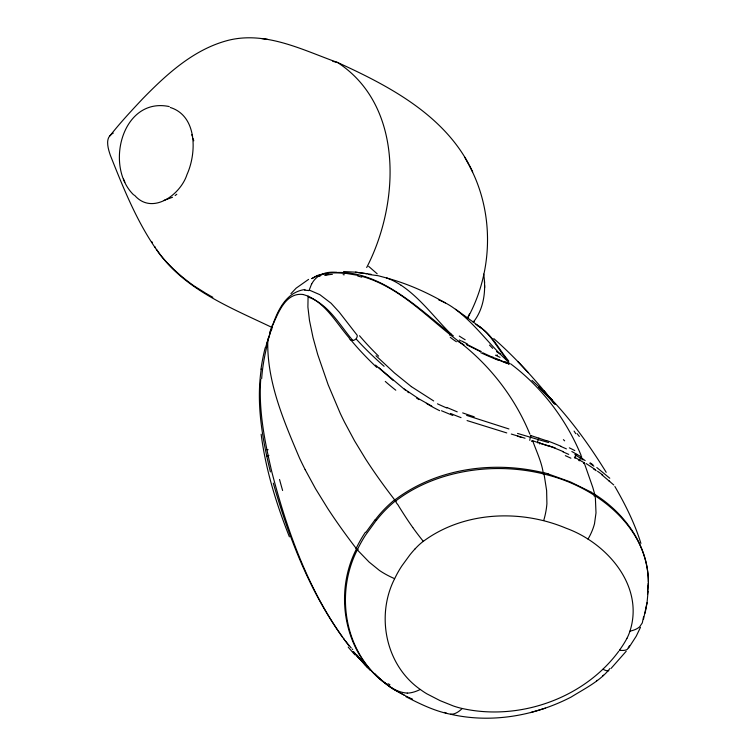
<?xml version="1.0" encoding="UTF-8"?>
<svg xmlns="http://www.w3.org/2000/svg" width="756" height="756" viewBox="0 0 756 756"><rect width="100%" height="100%" fill="white"/><g stroke="black" fill="none" stroke-linecap="round" stroke-linejoin="round"><path stroke-width="1.13" d="M648.365 583.793C648.865 528.69 599.404 489.179 550.141 475.656C516.424 466.131 480.013 466.121 446.342 475.845C428.624 481.014 411.633 489.009 396.843 500.113C393.81 501.521 398.261 504.309 398.875 506.388C403.345 513.532 407.881 520.629 412.776 527.49M648.213 583.216L647.523 594.433M648.175 584.728L647.561 592.364M483.67 274.088C486.231 290.559 483.944 308.939 473.228 322.273L474.418 320.875M260.716 379.465C258.495 410.631 264.761 441.636 271.801 471.82C287.705 533.282 310.055 594.896 348.922 645.775M648.072 591.589L647.06 602.674L643.45 619.41M643.602 616.65L642.288 622.916L639.756 626.677A39.841 19.24 19.6 0 1 630.013 631.109L629.332 632.933A50.425 39.189 -27.5 0 1 626.951 638.319M302.693 294.509A106.681 46.069 -69.6 0 1 304.016 294.764L308.089 296.135L307.9 307.04L309.478 320.44L313.031 337.592L317.718 354.536L328.142 384.719L340.153 413.126A570.969 190.408 36.6 0 0 344.547 422.188L354.573 440.88L365.658 459.09A457.578 152.57 36.6 0 0 394.812 500.037L395.832 501.426M609.856 668.587C600.34 680.976 584.36 688.81 571.149 697.051C534.416 716.055 491.079 723.511 450.481 714.222C434.747 711.179 420.119 703.959 405.944 696.711M261.255 369.06C256.123 403.524 262.228 438.442 270.412 471.914M543.441 474.588C542.137 462.974 536.628 451.833 532.668 440.776L531.997 440.578A4.356 1.323 -73.3 0 1 531.506 441.4M645.123 613.154L647.06 602.674M271.064 330.23L268.106 339.992A294.424 98.186 36.6 0 0 267.737 343.158C267.529 383.405 284.086 421.678 299.527 458.098A574.21 191.523 36.6 0 0 305.178 469.646M629.54 645.577L627.367 649.3A39.841 13.287 36.6 0 1 619.523 650.217M265.554 347.533C272.604 326.29 278.851 293.111 305.037 289.491M266.452 344.925L268.616 337.261M629.946 631.156C644.566 585.853 606.728 542.893 566.112 528.227C520.1 508.816 462.634 511.443 422.15 542.203A50.822 39.492 -27.5 0 0 417.34 546.531L416.386 547.514A91.382 71.017 -27.5 0 0 414.874 549.111M269.684 333.472L270.261 331.969M594.169 496.059L594.774 494.386L592.78 487.365L584.18 462.748M272.85 324.929C278.369 312.483 285.815 292.525 302.712 294.443M640.464 627.376L636.24 636.183L628.642 647.968M376.394 520.175L365.564 535.097A127.433 99.036 -27.5 0 0 357.295 549.895C334.719 593.951 344.566 653.052 385.163 683.169M467.879 317.331L469.589 313.655M305.15 469.627L315.517 488.688L327.735 508.486A494.622 164.988 36.6 0 0 356.53 548.847C333.245 593.885 344.16 654.592 386.703 684.36L388.669 683.849M366.679 267.529C399.631 203.959 404.299 106.01 337.554 62.483C303.005 50.17 266.282 30.92 228.463 40.266C194.141 49.045 167.029 73.861 142.912 98.526C131.128 111.037 119.353 123.672 108.826 137.261C108.004 138.858 107.664 140.663 107.635 142.459C107.598 146.9 108.968 151.2 110.367 155.367C124.041 189.737 138.027 224.806 160.13 254.706A73.256 26.772 38 0 0 168.134 263.74L173.54 269.127A67.917 24.825 38 0 0 193.886 285.815L205.764 293.262M467.784 317.785C493.318 271.262 494.433 211.973 469.041 165.186M626.951 638.319L626.648 638.896A94.377 73.341 -27.5 0 1 621.262 647.656L619.476 650.245M271.206 329.947L271.659 329.115M311.623 283.963L309.213 290.058L319.854 294.67L331.081 303.241L339.264 312.181L357.201 335.267A4.356 3.667 -39.8 0 1 353.827 340.238A4.356 3.667 -39.8 0 1 349.14 337.866C336.496 323.19 326.384 304.479 308.117 296.154M365.8 532.46L374.985 519.882M618.786 651.199C583.641 698.903 518.134 721.555 460.782 708.164A103.856 80.712 -27.5 0 1 453.439 706.01L440.049 700.623L426.885 693.838A104.328 81.081 -27.5 0 1 420.894 689.878C385.56 665.715 375.477 615.384 394.991 578.019A100.765 78.312 -27.5 0 1 401.852 565.923L409.846 554.961A98.667 76.677 -27.5 0 1 414.864 549.102M626.223 651.237L611.075 668.408M109.724 135.872L112.228 133.68M290.928 293.697L296.125 288.168L308.58 279.38M596.427 680.891L597.164 680.305M602.598 675.921L603.543 675.174M175.146 195.558L176.8 194.254M394.745 500.018C436.581 468.257 493.366 460.574 543.696 472.774M312.086 278.595L312.578 278.274M311.689 278.586L317.69 275.392L325.061 273.294A132.243 44.103 36.6 0 0 321.48 274.598M313.069 277.962L314.052 277.357M449.442 335.078L451.02 334.095L453.326 335.853M314.553 277.065L315.545 276.526M319.873 275.411L321.48 274.598M172.529 197.259L164.071 200.331M316.055 276.261C368.607 259.024 413.494 304.281 451.02 334.095C434.492 317.756 420.648 298.374 401.162 285.286M112.738 133.396L113.277 133.141M319.334 276.271L320.308 275.949M530.561 712.587L545.426 708.145M325.921 274.683L328.321 274.39M332.753 272.604L345.738 273.332L357.824 275.335M407.295 693.082C395.171 692.458 385.465 683.783 376.998 675.883M450.481 714.222L453.184 714.042A39.841 18.909 -75.7 0 0 462.162 708.533M343.545 271.546L355.471 272.16L371.196 274.334M368.607 274.437L378.151 275.713L386.751 278.028M343.148 274.674L344.292 274.787M332.791 61.349L337.554 62.483C390.351 86.505 447.165 116.547 472.661 171.914M261.481 38.518L267.652 39.388M355.471 272.16L367.142 273.776M170.27 107.465C197.363 115.933 196.758 153.024 186.987 174.532C180.561 194.774 152.088 215.649 134.521 195.209M169.249 106.568C122.189 96.626 104.271 166.537 133.718 194.944M361.812 276.318C400.16 287.044 427.575 317.983 458.457 341.154C489.945 365.29 514.864 397.476 529.918 434.218M548.062 473.908L570.449 481.95L591.211 492.175M387.242 278.199C407.616 283.68 427.064 292.449 445.331 302.929M530.428 435.409L546.503 440.72M508.93 428.964L466.613 415.394M517.425 436.155L521.12 437.28M532.668 440.776L548.072 445.908M506.747 432.923L467.066 420.572M508.901 363.806L508.334 363.627M447.042 713.484L444.566 712.398M504.441 361.595L507.947 362.729L508.656 362.124M506.926 363.107L497.977 359.355M452.797 415.441L441.504 410.763M457.219 411.85L446.72 407.418M560.725 446.38L566.414 448.894M562.833 451.795L568.739 454.403M492.732 357.078L493.385 357.361M272.547 327.717C230.826 307.673 183.226 289.321 156.445 249.31M411.699 698.771L412.483 699.12M475.911 324.513L476.403 324.74M410.149 698.062L410.924 698.412M480.051 351.398L466.499 344.698M408.59 697.334L409.374 697.693M407.04 696.578L407.815 696.956M405.49 695.822L406.265 696.2M477.811 325.921C491.835 333.746 498.658 349.206 508.722 361.009M571.838 451.502L581.874 457.21M574.362 457.106L584.482 462.937A4.356 3.043 -57.1 0 1 583.566 463.579M403.213 694.528L403.978 694.925M404.715 695.435L395.7 690.502A134.54 104.555 -27.5 0 1 387.422 684.927M431.799 406.123L418.758 398.762L404.271 389.009M476.885 324.967C490.436 332.933 497.127 348.006 506.936 359.676M401.691 693.743L402.447 694.14M313.466 299.253C330.826 308.202 340.559 326.091 352.797 340.436M400.935 693.337L394.292 689.548M466.225 344.008L477.82 349.886A25.666 2.362 25.3 0 0 481.288 351.54M356.511 548.837L358.06 549.678M433.67 400.945L411.415 386.666M212.833 297.288L210.244 295.832M209.592 295.464L206.407 293.64M460.914 340.956L459.374 340.002M416.575 398.062L419.013 399.64M368.626 266.329L377.197 273.823M594.774 494.386C624.74 513.211 648.317 545.577 648.365 581.997M593.573 468.928L596.219 470.742M455.566 309.242L481.827 328.274M590.143 462.823L592.94 464.77M407.314 391.608L408.807 392.695M596.824 467.539L609.79 478.236M601.521 474.522L613.768 484.965M411.311 386.59L394.434 372.935L375.997 355.764M405.5 390.257L378.945 367.756M386.212 683.991L385.239 683.235M393.385 380.608L375.534 365.101M510.565 363.768C541.901 387.308 566.282 419.382 581.184 455.594M493.762 338.584C516.121 358.193 536.042 380.419 554.545 403.666M531.978 380.362C561.613 406.719 585.446 438.716 606.199 472.33M547.051 395.19L552.286 400.34L538.669 386.779L553.08 402.173M376.582 675.477L374.522 673.388M357.909 656L357.021 655.055M528.255 372.642L517.765 361.462M359.421 658.618L370.223 670.109L353.288 651.653L367.87 667.775L356.445 655.395M357.323 549.895L369.117 562.067L379.465 570.468A39.841 17.303 26 0 0 394.556 578.623M353.288 651.653L365.356 665.063M352.23 649.054L352.721 649.612M350.765 647.363L351.247 647.93M350.293 646.815L348.431 644.603M608.901 480.684L609.638 481.553M544.159 390.909L555.273 404.498M347.968 644.046L345.142 640.53M550.188 398.346L554.592 403.742M343.489 638.404L344.311 639.472M342.666 637.336C309.563 591.239 288.745 537.374 273.294 483.112M154.715 246.541L155.301 247.486M614.874 486.477C625.335 504.564 634.766 523.417 640.918 543.441M151.994 241.863L152.523 242.789M464.76 157.239L468.37 163.948M123.474 179.049L124.863 182.196M289.397 536.826C276.299 503.798 265.649 469.552 261.151 434.209M193.167 138.698L193.763 140.824M508.996 364.061L508.637 362.067C488.971 344.774 474.267 322.198 452.542 307.238A231.903 123.767 -66.3 0 0 438.688 299.896M544.046 474.021L546.626 490.531L546.909 503.676A39.841 19.042 -75.3 0 1 543.715 520.468M595.17 496.333L595.359 498.412M595.426 499.111L596.002 512.908L594.5 523.757A39.841 23.077 -56.1 0 1 588.017 539.085M484.473 280.769L484.539 282.961M484.596 285.277L484.672 287.63M191.788 134.729A77.566 42.827 -57.4 0 1 192.525 136.647M376.497 520.232A102.287 79.493 -27.5 0 1 395.388 500.916M423.19 541.192A39.841 5.235 53.1 0 1 412.757 527.49M420.232 689.472A39.841 23.653 -51.9 0 1 407.276 693.139M608.797 670.695A39.841 7.966 47.9 0 1 603.033 669.24M356.019 548.743A127.632 99.055 -27.4 0 1 365.356 532.29M394.197 689.652A126.942 99.31 -28.6 0 1 386.609 684.454M375.146 519.958A101.266 78.142 -28 0 1 394.556 499.848M543.753 472.67A139.983 109.176 -27.6 0 1 548.109 473.814M579.568 460.82A4.356 3.043 -57.1 0 1 581.477 457.153M579.635 459.95A4.356 2.863 -59.9 0 1 578.756 460.612M574.985 458.391A4.356 2.863 -59.9 0 1 576.847 454.29M540.2 443.139A4.356 1.606 -71.7 0 1 539.642 443.942M537.535 442.818A4.356 1.606 -71.7 0 1 538.915 438.13M529.786 440.398A4.356 1.323 -73.3 0 1 531.081 435.692M376.819 367.454A443.791 135.23 20.5 0 1 350.964 340.068M378.633 356.18A438.206 132.791 21.3 0 1 359.525 335.74M308.996 297.382A153.241 67.464 -63.1 0 1 312.899 298.989M268.9 455.339A4.356 3.109 -11.7 0 1 266.745 455.972M266.896 449.669A4.356 3.109 -11.7 0 1 268.106 449.707M261.661 378.661A135.863 57.636 -63.9 0 1 267.303 344.547M260.99 369.23A129.484 58.146 -63.3 0 1 265.224 347.656M355.027 654.894A136.401 80.949 64.9 0 1 348.204 647.07M282.612 490.502A438.14 139.435 58.1 0 1 279.54 479.484M555.102 447.807A145.549 0.595 16.9 0 1 539.255 443.016M511.283 434.057A133.047 0.954 16.8 0 1 525.033 438.234M474.22 416.792A105.377 20.913 15.5 0 1 462.681 412.889M446.872 408.013A141.089 59.941 8.8 0 1 437.459 403.808M395.794 390.209A302.495 126.866 10.4 0 1 385.276 381.43M384.114 366.301A446.824 130.816 20.9 0 1 356.473 339.331M439.671 410.688A136.619 63.627 6.7 0 1 426.346 403.364M461.037 417.633A97.978 27.556 14.4 0 1 450.51 413.438M548.601 442.543A132.895 4.999 17.1 0 1 517.52 433.405M304.64 290.313A89.274 39.473 -57 0 1 308.93 290.597M586.136 463.56A149.622 16.197 26.6 0 1 595.18 469.57M597.552 471.262A133.292 15.025 26.2 0 1 602.749 475.023M585.172 460.612A105.386 4.224 37.5 0 1 582.224 458.486M579.323 436.458A141.089 3.837 52.6 0 1 577.093 433.642M574.078 431.09A136.619 4.451 55.8 0 1 575.751 433.689M563.4 439.661A97.987 1.805 42.4 0 1 564.656 440.824M589.888 463.39A129.163 11.283 28.5 0 1 593.895 466.187M574.806 454.573A142.43 13.948 27.6 0 1 583.084 459.941M269.986 331.95A81.639 38.358 -62.4 0 1 272.51 324.919M569.353 447.845A124.485 51.54 6.2 0 1 574.815 450.585M546.796 440.606A144.972 46.173 11 0 1 561.037 446.305M548.506 445.747A150.803 47.94 11.1 0 1 563.305 451.672M565.337 455.66A127.764 49.716 7.6 0 1 570.903 458.202M311.708 284.02A184.615 61.567 36.6 0 1 319.788 275.345M324.796 275.458A85.579 57.919 -60.9 0 1 332.385 274.324M456.397 341.731A58.996 19.467 17 0 1 450.245 337.299M591.154 492.241A139.501 107.654 -26.6 0 1 594.717 494.452M389.964 684.832A124.57 96.806 -27.5 0 1 389.312 684.35M463.967 344.821A45.823 10.811 21.6 0 1 457.852 341.249M498.223 360.187A33.217 2.353 25 0 1 480.712 352.665M499.839 360.234A46.371 0.841 24.1 0 1 495.048 358.164M507.389 363.126A29.333 1.389 26.4 0 1 505.773 362.502M500.028 357.342A40.172 2.287 28 0 1 495.473 355.188M500.604 354.214A57.607 3.95 36.5 0 1 496.494 351.597M357.777 276.063A202.92 137.904 84.2 0 1 361.746 277.14M271.744 329.181A184.039 61.378 36.6 0 1 271.886 328.898M325.562 272.982A107.768 35.938 36.6 0 1 336.694 272.321M386.779 277.972A230.542 123.039 -66.3 0 1 401.134 285.333M489.501 345.086A57.806 2.608 43.9 0 1 492.695 348.365M509.043 363.834A34.559 1.569 25.7 0 1 482.734 352.75M467.406 343.999A44.273 8.562 23.5 0 1 464.071 342.156M463.579 342.062A43.347 10.121 22.1 0 1 461.765 340.994M465.157 339.737A70.327 19.514 20.2 0 1 459.27 336.061M497.051 354.847A61.179 3.997 41.5 0 1 497.495 355.301"/></g></svg>
